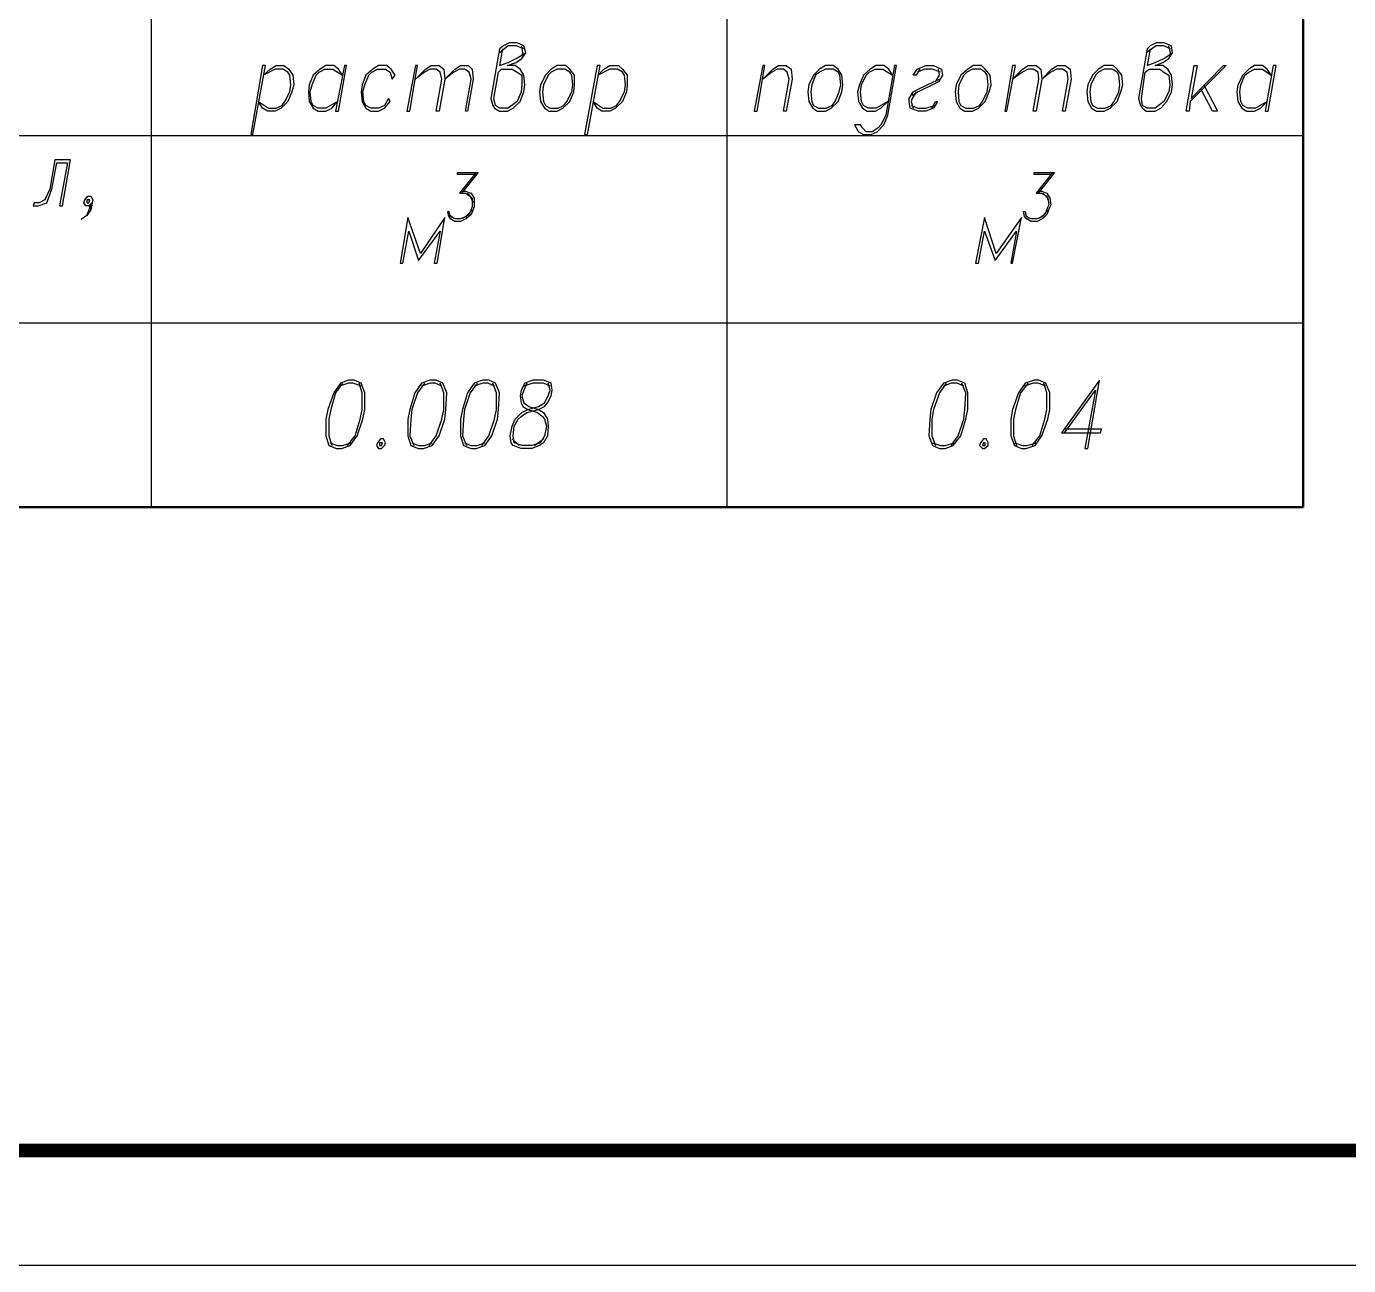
# Model space of a CAD drawing. Header units: millimetres. Extents: x 4241 to 6572, y 870 to 1291.
# Drawn here: x 5750.9 to 5808.3, y 870.7 to 924.5 of the extents above; entities that cross this region are included whole.
import ezdxf
from ezdxf.enums import TextEntityAlignment as Align

# ---------------------------------------------------------------- set-up
doc = ezdxf.new("R2010")
doc.units = ezdxf.units.MM
doc.layers.add('_Штамп_рамка', color=7, linetype='Continuous')
doc.layers.add('PDF _0', color=7, linetype='Continuous')
doc.styles.add('Romans_2.5', font='romans.shx', dxfattribs={"width": 0.75, "height": 2.5})

# ---------------------------------------------------------------- blocks, each defined once
blk = doc.blocks.new('*U779')
blk.add_lwpolyline([(0, 0), (0, 420), (1189, 420), (1189, 0), (0, 0)])
at = {"const_width": 0.6}
blk.add_lwpolyline([(20, 5), (20, 415), (1184, 415), (1184, 5), (20, 5)], dxfattribs=at)
at = {"style": 'Romans_2.5', "width": 0.75}
blk.add_attdef('ФОРМАТ', text='', height=2.5, dxfattribs=at).set_placement((1149, 2.5), align=Align.MIDDLE_LEFT)

msp = doc.modelspace()

# ---------------------------------------------------------------- linework, layer by layer
at = {"layer": 'PDF _0', "lineweight": 50}
msp.add_lwpolyline([(5806.3226, 903.5942), (5696.2944, 903.5942), (5696.2944, 954.0996), (5806.3226, 954.0996)], close=True, dxfattribs=at)
at = {"layer": 'PDF _0', "lineweight": 30}
for points in [[(5756.3252, 954.0996), (5756.3252, 903.5942)], [(5781.3027, 954.0996), (5781.3027, 903.5942)], [(5696.2944, 919.7237), (5806.3226, 919.7237)], [(5696.2944, 911.5955), (5806.3226, 911.5955)]]:
    msp.add_lwpolyline(points, dxfattribs=at)
at = {"layer": 'PDF _0', "lineweight": 25}
for points in [[(5771.7774, 922.7718), (5772.1584, 922.8988), (5772.4124, 923.0682), (5772.5817, 923.3222), (5772.4971, 923.6185), (5772.2007, 923.7455), (5771.8621, 923.7455), (5771.608, 923.6185), (5771.4387, 923.4915), (5771.0577, 921.3325), (5771.1424, 921.0361), (5771.227, 920.9091), (5771.4387, 920.7821), (5771.7774, 920.7821), (5772.0314, 920.9091), (5772.3277, 921.2054), (5772.4971, 921.6288), (5772.5394, 921.9251), (5772.4971, 922.3485), (5772.3277, 922.6025), (5772.1161, 922.7718)], [(5799.8877, 922.7718), (5800.2264, 922.8988), (5800.4804, 923.0682), (5800.6497, 923.3222), (5800.6074, 923.6185), (5800.2687, 923.7455), (5799.93, 923.7455), (5799.676, 923.6185), (5799.549, 923.4915), (5799.168, 921.3325), (5799.2527, 921.0361), (5799.3373, 920.9091), (5799.5067, 920.7821), (5799.8877, 920.7821), (5800.1417, 920.9091), (5800.3957, 921.2054), (5800.6074, 921.6288), (5800.6497, 921.9251), (5800.6074, 922.3485), (5800.438, 922.6025), (5800.2264, 922.7718)], [(5760.728, 919.7661), (5761.2784, 922.7718), (5761.1514, 922.7718), (5760.6433, 919.7661)], [(5760.982, 921.2054), (5761.4054, 920.9091), (5761.744, 920.9091), (5761.998, 921.0361), (5762.1251, 921.2054), (5762.3367, 921.6288), (5762.3791, 921.9251), (5762.3367, 922.3485), (5762.2521, 922.4755), (5762.0404, 922.6025), (5761.7017, 922.6025), (5761.1937, 922.3485), (5761.49, 922.6025), (5761.744, 922.7718), (5762.0827, 922.7718), (5762.2944, 922.6025), (5762.4637, 922.3485), (5762.5061, 921.9251), (5762.4214, 921.6288), (5762.2521, 921.2054), (5761.9557, 920.9091), (5761.7017, 920.7821), (5761.363, 920.7821), (5761.1514, 920.9091)], [(5764.4111, 921.2054), (5763.9031, 920.9091), (5763.5644, 920.9091), (5763.3528, 921.0361), (5763.2681, 921.2054), (5763.2258, 921.6288), (5763.3104, 921.9251), (5763.4798, 922.3485), (5763.6068, 922.4755), (5763.8608, 922.6025), (5764.1995, 922.6025), (5764.6228, 922.3485), (5764.4535, 922.6025), (5764.2418, 922.7718), (5763.9031, 922.7718), (5763.6491, 922.6025), (5763.3528, 922.3485), (5763.1834, 921.9251), (5763.1411, 921.6288), (5763.1834, 921.2054), (5763.3528, 920.9091), (5763.5644, 920.7821), (5763.9031, 920.7821), (5764.1571, 920.9091)], [(5764.4535, 920.7821), (5764.7921, 922.7718), (5764.7075, 922.7718), (5764.3265, 920.7821)], [(5766.6972, 921.2054), (5766.6125, 921.3325), (5766.4432, 921.0361), (5766.1892, 920.9091), (5765.8505, 920.9091), (5765.6388, 921.0361), (5765.5542, 921.2054), (5765.5118, 921.6288), (5765.5965, 921.9251), (5765.7658, 922.3485), (5765.8928, 922.4755), (5766.1469, 922.6025), (5766.4855, 922.6025), (5766.6972, 922.4755), (5766.7819, 922.1792), (5766.9089, 922.3485), (5766.7395, 922.6025), (5766.5279, 922.7718), (5766.1892, 922.7718), (5765.9352, 922.6025), (5765.6388, 922.3485), (5765.4695, 921.9251), (5765.4272, 921.6288), (5765.4695, 921.2054), (5765.6388, 920.9091), (5765.8505, 920.7821), (5766.1892, 920.7821), (5766.4432, 920.9091)], [(5767.5439, 920.7821), (5767.8826, 922.7718), (5767.7979, 922.7718), (5767.4169, 920.7821)], [(5768.8139, 920.7821), (5768.6869, 920.7821), (5768.941, 922.1792), (5768.8563, 922.4755), (5768.6869, 922.6025), (5768.4329, 922.6025), (5768.1789, 922.4755), (5767.7979, 922.1792), (5768.2213, 922.6025), (5768.4753, 922.7718), (5768.8139, 922.7718), (5769.0256, 922.6025), (5769.068, 922.1792)], [(5770.0417, 920.7821), (5769.957, 920.7821), (5770.211, 922.1792), (5770.1263, 922.4755), (5769.9147, 922.6025), (5769.703, 922.6025), (5769.449, 922.4755), (5769.068, 922.1792), (5769.4913, 922.6025), (5769.7453, 922.7718), (5770.084, 922.7718), (5770.2533, 922.6025), (5770.2957, 922.1792)], [(5773.9365, 922.7718), (5773.6825, 922.6025), (5773.4284, 922.3485), (5773.2168, 921.9251), (5773.1744, 921.6288), (5773.2168, 921.2054), (5773.3861, 920.9091), (5773.5978, 920.7821), (5773.9365, 920.7821), (5774.1905, 920.9091), (5774.4868, 921.2054), (5774.6562, 921.6288), (5774.6985, 921.9251), (5774.6985, 922.3485), (5774.4868, 922.6025), (5774.3175, 922.7718)], [(5775.2488, 919.7661), (5775.7992, 922.7718), (5775.6722, 922.7718), (5775.1218, 919.7661)], [(5775.5028, 921.2054), (5775.9262, 920.9091), (5776.2649, 920.9091), (5776.5189, 921.0361), (5776.6459, 921.2054), (5776.8576, 921.6288), (5776.8999, 921.9251), (5776.8576, 922.3485), (5776.7729, 922.4755), (5776.5612, 922.6025), (5776.2225, 922.6025), (5775.7145, 922.3485), (5775.9685, 922.6025), (5776.2225, 922.7718), (5776.6036, 922.7718), (5776.7729, 922.6025), (5776.9846, 922.3485), (5776.9846, 921.9251), (5776.9422, 921.6288), (5776.7729, 921.2054), (5776.4765, 920.9091), (5776.2225, 920.7821), (5775.8839, 920.7821), (5775.6722, 920.9091)], [(5782.6151, 920.7821), (5782.9538, 922.7718), (5782.8691, 922.7718), (5782.4881, 920.7821)], [(5783.8851, 920.7821), (5783.7581, 920.7821), (5784.0121, 922.1792), (5783.9275, 922.4755), (5783.7581, 922.6025), (5783.5041, 922.6025), (5783.2501, 922.4755), (5782.8691, 922.1792), (5783.2925, 922.6025), (5783.5465, 922.7718), (5783.8851, 922.7718), (5784.0968, 922.6025), (5784.1391, 922.1792)], [(5785.5785, 922.7718), (5785.3245, 922.6025), (5785.0705, 922.3485), (5784.8588, 921.9251), (5784.8165, 921.6288), (5784.8588, 921.2054), (5785.0282, 920.9091), (5785.2399, 920.7821), (5785.5785, 920.7821), (5785.8325, 920.9091), (5786.1289, 921.2054), (5786.2982, 921.6288), (5786.3406, 921.9251), (5786.2982, 922.3485), (5786.1289, 922.6025), (5785.9172, 922.7718)], [(5786.8486, 920.1894), (5787.0179, 919.8931), (5787.2296, 919.7661), (5787.5683, 919.7661), (5787.8223, 919.8931), (5788.1186, 920.1894), (5788.288, 920.6128), (5788.669, 922.7718), (5788.5843, 922.7718), (5788.2033, 920.6128), (5787.9916, 920.1894), (5787.8646, 920.0624), (5787.6106, 919.8931), (5787.3566, 919.8931), (5787.1873, 920.0624), (5787.1026, 920.1894)], [(5788.288, 921.2054), (5787.7799, 920.9091), (5787.4413, 920.9091), (5787.2296, 921.0361), (5787.1449, 921.2054), (5787.1026, 921.6288), (5787.1449, 921.9251), (5787.3566, 922.3485), (5787.4836, 922.4755), (5787.7376, 922.6025), (5788.0763, 922.6025), (5788.4996, 922.3485), (5788.3303, 922.6025), (5788.1186, 922.7718), (5787.7799, 922.7718), (5787.5259, 922.6025), (5787.2296, 922.3485), (5787.0602, 921.9251), (5786.9756, 921.6288), (5787.0179, 921.2054), (5787.1873, 920.9091), (5787.3989, 920.7821), (5787.7376, 920.7821), (5787.9916, 920.9091)], [(5792.0134, 922.7718), (5791.7594, 922.6025), (5791.4631, 922.3485), (5791.2514, 921.9251), (5791.2091, 921.6288), (5791.2514, 921.2054), (5791.4207, 920.9091), (5791.6324, 920.7821), (5791.9711, 920.7821), (5792.2251, 920.9091), (5792.5214, 921.2054), (5792.6908, 921.6288), (5792.7754, 921.9251), (5792.7331, 922.3485), (5792.5214, 922.6025), (5792.3521, 922.7718)], [(5793.4528, 920.7821), (5793.8338, 922.7718), (5793.7068, 922.7718), (5793.3681, 920.7821)], [(5794.7228, 920.7821), (5794.5958, 920.7821), (5794.8499, 922.1792), (5794.8075, 922.4755), (5794.5958, 922.6025), (5794.3842, 922.6025), (5794.1302, 922.4755), (5793.7068, 922.1792), (5794.1302, 922.6025), (5794.3842, 922.7718), (5794.7228, 922.7718), (5794.9345, 922.6025), (5794.9769, 922.1792)], [(5795.9929, 920.7821), (5795.8659, 920.7821), (5796.1199, 922.1792), (5796.0776, 922.4755), (5795.8659, 922.6025), (5795.6119, 922.6025), (5795.3579, 922.4755), (5794.9769, 922.1792), (5795.4002, 922.6025), (5795.6542, 922.7718), (5795.9929, 922.7718), (5796.2046, 922.6025), (5796.2469, 922.1792)], [(5797.6863, 922.7718), (5797.4323, 922.6025), (5797.1783, 922.3485), (5796.9666, 921.9251), (5796.9243, 921.6288), (5796.9666, 921.2054), (5797.1359, 920.9091), (5797.3476, 920.7821), (5797.6863, 920.7821), (5797.9403, 920.9091), (5798.2366, 921.2054), (5798.406, 921.6288), (5798.4906, 921.9251), (5798.4483, 922.3485), (5798.2366, 922.6025), (5798.0673, 922.7718)], [(5801.4541, 921.3325), (5802.8511, 922.7718), (5802.9781, 922.7718), (5801.4117, 921.2054), (5801.3694, 920.7821), (5801.2424, 920.7821), (5801.5811, 922.7718), (5801.7081, 922.7718)], [(5804.7562, 921.2054), (5804.2482, 920.9091), (5803.9095, 920.9091), (5803.6978, 921.0361), (5803.6132, 921.2054), (5803.5708, 921.6288), (5803.6132, 921.9251), (5803.7825, 922.3485), (5803.9518, 922.4755), (5804.2058, 922.6025), (5804.5445, 922.6025), (5804.9255, 922.3485), (5804.7562, 922.6025), (5804.5445, 922.7718), (5804.2058, 922.7718), (5803.9518, 922.6025), (5803.6978, 922.3485), (5803.4862, 921.9251), (5803.4438, 921.6288), (5803.4862, 921.2054), (5803.6555, 920.9091), (5803.8672, 920.7821), (5804.2058, 920.7821), (5804.4599, 920.9091)], [(5804.7985, 920.7821), (5805.1372, 922.7718), (5805.0102, 922.7718), (5804.6715, 920.7821)], [(5771.3964, 922.4755), (5771.5234, 922.6025), (5771.9891, 922.6025), (5772.2007, 922.4755), (5772.4124, 922.3485), (5772.4124, 921.9251), (5772.3701, 921.6288), (5772.2007, 921.2054), (5771.8197, 920.9091), (5771.4387, 920.9091), (5771.2694, 921.0361), (5771.1847, 921.3325)], [(5773.9365, 922.6025), (5773.6825, 922.4755), (5773.5554, 922.3485), (5773.3438, 921.9251), (5773.3014, 921.6288), (5773.3438, 921.2054), (5773.4284, 921.0361), (5773.6401, 920.9091), (5773.9788, 920.9091), (5774.2328, 921.0361), (5774.3598, 921.2054), (5774.5715, 921.6288), (5774.6138, 921.9251), (5774.5715, 922.3485), (5774.4868, 922.4755), (5774.2751, 922.6025)], [(5785.5785, 922.6025), (5785.3245, 922.4755), (5785.1552, 922.3485), (5784.9858, 921.9251), (5784.9435, 921.6288), (5784.9858, 921.2054), (5785.0705, 921.0361), (5785.2822, 920.9091), (5785.6209, 920.9091), (5785.8749, 921.0361), (5786.0019, 921.2054), (5786.1712, 921.6288), (5786.2559, 921.9251), (5786.2136, 922.3485), (5786.1289, 922.4755), (5785.9172, 922.6025)], [(5791.9711, 922.6025), (5791.7171, 922.4755), (5791.5901, 922.3485), (5791.3784, 921.9251), (5791.3361, 921.6288), (5791.3784, 921.2054), (5791.4631, 921.0361), (5791.6747, 920.9091), (5792.0134, 920.9091), (5792.2674, 921.0361), (5792.3944, 921.2054), (5792.6061, 921.6288), (5792.6484, 921.9251), (5792.6061, 922.3485), (5792.5214, 922.4755), (5792.3098, 922.6025)], [(5797.6863, 922.6025), (5797.4323, 922.4755), (5797.3053, 922.3485), (5797.0936, 921.9251), (5797.0513, 921.6288), (5797.0936, 921.2054), (5797.1783, 921.0361), (5797.3899, 920.9091), (5797.7286, 920.9091), (5797.9826, 921.0361), (5798.1096, 921.2054), (5798.3213, 921.6288), (5798.3636, 921.9251), (5798.3213, 922.3485), (5798.2366, 922.4755), (5798.025, 922.6025)], [(5799.4643, 922.4755), (5799.6337, 922.6025), (5800.0994, 922.6025), (5800.2687, 922.4755), (5800.4804, 922.3485), (5800.5227, 921.9251), (5800.4804, 921.6288), (5800.2687, 921.2054), (5799.8877, 920.9091), (5799.549, 920.9091), (5799.3373, 921.0361), (5799.295, 921.3325)], [(5752.3457, 916.6756), (5752.4727, 916.6756), (5752.8114, 918.6654), (5752.134, 918.6654), (5751.9224, 917.3953), (5751.7107, 916.9296), (5751.4567, 916.8026), (5751.245, 916.8026), (5751.2027, 916.6756), (5751.4143, 916.6756), (5751.7954, 916.8026), (5752.007, 917.3953), (5752.2187, 918.5384), (5752.6844, 918.5384)], [(5753.5311, 916.9296), (5753.5311, 916.8026), (5753.6158, 916.8026), (5753.6581, 916.9296)], [(5767.1206, 914.1779), (5767.2476, 914.1779), (5767.5016, 915.5749), (5767.9249, 914.3049), (5768.8563, 915.5749), (5768.6023, 914.1779), (5768.7293, 914.1779), (5769.068, 916.1676), (5768.0096, 914.6012), (5767.4592, 916.1676)], [(5792.0981, 914.1779), (5792.2251, 914.1779), (5792.4791, 915.5749), (5792.9448, 914.3049), (5793.8762, 915.5749), (5793.6221, 914.1779), (5793.7068, 914.1779), (5794.0878, 916.1676), (5792.9871, 914.6012), (5792.4791, 916.1676)], [(5764.8768, 909.0977), (5764.5381, 908.9707), (5764.2418, 908.5473), (5763.9878, 907.8277), (5763.9031, 907.4043), (5763.9031, 906.6846), (5764.0301, 906.2613), (5764.3688, 906.1343), (5764.5805, 906.1343), (5764.9615, 906.2613), (5765.2578, 906.6846), (5765.5118, 907.4043), (5765.5965, 907.8277), (5765.5965, 908.5473), (5765.4272, 908.9707), (5765.1308, 909.0977)], [(5768.4329, 909.0977), (5768.0519, 908.9707), (5767.7556, 908.5473), (5767.5439, 907.8277), (5767.4592, 907.4043), (5767.4592, 906.6846), (5767.5862, 906.2613), (5767.9249, 906.1343), (5768.1366, 906.1343), (5768.5176, 906.2613), (5768.8139, 906.6846), (5769.068, 907.4043), (5769.1103, 907.8277), (5769.1526, 908.5473), (5768.9833, 908.9707), (5768.6869, 909.0977)], [(5770.719, 909.0977), (5770.338, 908.9707), (5770.0417, 908.5473), (5769.83, 907.8277), (5769.7453, 907.4043), (5769.7453, 906.6846), (5769.8723, 906.2613), (5770.211, 906.1343), (5770.4227, 906.1343), (5770.8037, 906.2613), (5771.1, 906.6846), (5771.354, 907.4043), (5771.3964, 907.8277), (5771.4387, 908.5473), (5771.2694, 908.9707), (5770.973, 909.0977)], [(5772.8781, 909.0977), (5772.5394, 908.9707), (5772.3701, 908.6743), (5772.3277, 908.4203), (5772.3701, 908.124), (5772.4547, 907.9547), (5772.6664, 907.8277), (5773.0898, 907.7006), (5773.3014, 907.5313), (5773.3861, 907.4043), (5773.4708, 907.108), (5773.3861, 906.6846), (5773.2168, 906.3883), (5772.8358, 906.2613), (5772.4124, 906.2613), (5772.0737, 906.3883), (5772.0314, 906.6846), (5772.0737, 907.108), (5772.2431, 907.4043), (5772.3701, 907.5313), (5772.6241, 907.7006), (5773.1321, 907.8277), (5773.3861, 907.9547), (5773.5131, 908.124), (5773.6825, 908.4203), (5773.7248, 908.6743), (5773.6825, 908.9707), (5773.3438, 909.0977)], [(5791.0821, 909.0977), (5790.701, 908.9707), (5790.4047, 908.5473), (5790.1507, 907.8277), (5790.1084, 907.4043), (5790.066, 906.6846), (5790.2354, 906.2613), (5790.5317, 906.1343), (5790.7857, 906.1343), (5791.1244, 906.2613), (5791.4631, 906.6846), (5791.6747, 907.4043), (5791.7594, 907.8277), (5791.7594, 908.5473), (5791.6324, 908.9707), (5791.2937, 909.0977)], [(5794.6382, 909.0977), (5794.2572, 908.9707), (5793.9608, 908.5473), (5793.7068, 907.8277), (5793.6221, 907.4043), (5793.6221, 906.6846), (5793.7915, 906.2613), (5794.0878, 906.1343), (5794.2995, 906.1343), (5794.6805, 906.2613), (5794.9769, 906.6846), (5795.2309, 907.4043), (5795.3155, 907.8277), (5795.3155, 908.5473), (5795.1462, 908.9707), (5794.8499, 909.0977)], [(5766.2739, 906.5576), (5766.1469, 906.3883), (5766.1045, 906.2613), (5766.1892, 906.1343), (5766.3162, 906.1343), (5766.4432, 906.2613), (5766.4855, 906.3883), (5766.4009, 906.5576)], [(5766.2315, 906.3883), (5766.2315, 906.2613), (5766.3162, 906.2613), (5766.3585, 906.3883)], [(5792.4368, 906.5576), (5792.3098, 906.3883), (5792.2674, 906.2613), (5792.3944, 906.1343), (5792.4791, 906.1343), (5792.6484, 906.2613), (5792.6484, 906.3883), (5792.5638, 906.5576)], [(5792.4368, 906.3883), (5792.3944, 906.2613), (5792.5214, 906.2613), (5792.5214, 906.3883)]]:
    msp.add_lwpolyline(points, close=True, dxfattribs=at)
for points in [[(5772.4971, 923.4915), (5772.1584, 923.6185), (5771.8197, 923.6185), (5771.4387, 923.3222)], [(5771.5657, 923.4915), (5771.4387, 922.7718), (5771.8197, 922.8988), (5772.1584, 923.0682), (5772.5817, 923.3222)], [(5772.4124, 923.1952), (5772.4547, 923.3222), (5772.4124, 923.6185)], [(5800.565, 923.4915), (5800.2687, 923.6185), (5799.93, 923.6185), (5799.5067, 923.3222)], [(5799.676, 923.4915), (5799.549, 922.7718), (5799.8877, 922.8988), (5800.2687, 923.0682), (5800.6497, 923.3222)], [(5800.5227, 923.1952), (5800.565, 923.3222), (5800.4804, 923.6185)], [(5789.685, 922.6025), (5789.5157, 922.3485), (5789.3887, 922.3485), (5789.558, 922.6025), (5789.939, 922.7718), (5790.2777, 922.7718), (5790.6164, 922.6025), (5790.6587, 922.3485), (5790.4894, 922.0521), (5790.2354, 921.9251), (5789.6003, 921.6288), (5789.3463, 921.4595)], [(5790.193, 920.9091), (5790.3624, 921.2054), (5790.447, 921.2054), (5790.2777, 920.9091), (5789.939, 920.7821), (5789.6003, 920.7821), (5789.2617, 920.9091), (5789.2193, 921.2054), (5789.2193, 921.3325), (5789.3887, 921.6288), (5789.6427, 921.7558), (5790.2777, 922.0521), (5790.5317, 922.1792)], [(5790.574, 922.4755), (5790.2354, 922.6025), (5789.8967, 922.6025), (5789.558, 922.4755)], [(5790.3624, 922.0521), (5790.5317, 922.3485), (5790.4894, 922.6025)], [(5789.5157, 921.6288), (5789.3463, 921.3325), (5789.304, 921.2054), (5789.3887, 920.9091)], [(5802.0044, 921.9251), (5802.5971, 920.7821), (5802.3854, 920.7821), (5801.8774, 921.7558)], [(5789.304, 921.0361), (5789.6003, 920.9091), (5789.939, 920.9091), (5790.32, 921.0361)], [(5770.4227, 918.0303), (5769.6183, 918.0303), (5769.6183, 918.115), (5770.5073, 918.115), (5769.7876, 917.226)], [(5770.4227, 918.115), (5769.703, 917.226), (5769.957, 917.226), (5770.1687, 917.099), (5770.2957, 916.8026)], [(5795.4002, 918.0303), (5794.6382, 918.0303), (5794.6382, 918.115), (5795.5272, 918.115), (5794.8075, 917.226)], [(5795.4425, 918.115), (5794.7228, 917.226), (5794.9769, 917.226), (5795.1885, 917.099), (5795.2732, 916.8026)], [(5753.5311, 916.2523), (5753.7428, 916.8026), (5753.6158, 916.6756), (5753.4888, 916.6756), (5753.4041, 916.8026), (5753.4464, 916.9296), (5753.5734, 917.099), (5753.7004, 917.099), (5753.7851, 916.9296), (5753.7004, 916.5063), (5753.5311, 916.2523), (5753.2771, 916.0829)], [(5769.83, 917.3106), (5769.957, 917.3106), (5770.211, 917.226), (5770.338, 917.0143), (5770.338, 916.718), (5770.338, 916.6333), (5770.211, 916.2946), (5769.9993, 916.1253), (5769.7453, 915.9983), (5769.4913, 915.9983), (5769.2796, 916.1253), (5769.2373, 916.2099), (5769.195, 916.4216), (5769.2373, 916.4216), (5769.2796, 916.2099), (5769.5336, 916.1253), (5769.7453, 916.1253), (5769.9993, 916.2099), (5770.2533, 916.5063)], [(5770.0417, 917.226), (5770.2533, 917.0143), (5770.2533, 916.718), (5770.2533, 916.6333), (5770.1263, 916.2946), (5769.83, 916.1253)], [(5794.8075, 917.3106), (5794.9769, 917.3106), (5795.1885, 917.226), (5795.3155, 917.0143), (5795.3579, 916.718), (5795.3155, 916.6333), (5795.1885, 916.2946), (5795.0192, 916.1253), (5794.7652, 915.9983), (5794.5112, 915.9983), (5794.2995, 916.1253), (5794.2148, 916.2099), (5794.1725, 916.4216), (5794.2572, 916.4216), (5794.2995, 916.2099), (5794.5112, 916.1253), (5794.7652, 916.1253), (5795.0192, 916.2099), (5795.2309, 916.5063)], [(5795.0192, 917.226), (5795.2309, 917.0143), (5795.2732, 916.718), (5795.2309, 916.6333), (5795.1039, 916.2946), (5794.8499, 916.1253)], [(5753.6158, 916.6756), (5753.7004, 916.5063)], [(5769.449, 916.1253), (5769.2373, 916.2946)], [(5794.4265, 916.1253), (5794.2572, 916.2946)], [(5764.6228, 908.9707), (5764.3265, 908.5473), (5764.1148, 907.8277), (5764.0301, 907.4043), (5764.0301, 906.6846), (5764.1571, 906.2613)], [(5765.4272, 908.8437), (5765.0885, 908.9707), (5764.8768, 908.9707), (5764.4958, 908.8437)], [(5764.8345, 906.2613), (5765.1732, 906.6846), (5765.3848, 907.4043), (5765.4695, 907.8277), (5765.4695, 908.5473), (5765.3425, 908.9707)], [(5768.1789, 908.9707), (5767.8826, 908.5473), (5767.6286, 907.8277), (5767.5862, 907.4043), (5767.5439, 906.6846), (5767.7132, 906.2613)], [(5768.941, 908.8437), (5768.6446, 908.9707), (5768.4329, 908.9707), (5768.0519, 908.8437)], [(5768.3906, 906.2613), (5768.6869, 906.6846), (5768.941, 907.4043), (5769.0256, 907.8277), (5769.0256, 908.5473), (5768.8563, 908.9707)], [(5770.465, 908.9707), (5770.1687, 908.5473), (5769.9147, 907.8277), (5769.8723, 907.4043), (5769.83, 906.6846), (5769.9993, 906.2613)], [(5771.227, 908.8437), (5770.9307, 908.9707), (5770.719, 908.9707), (5770.338, 908.8437)], [(5770.6767, 906.2613), (5770.973, 906.6846), (5771.227, 907.4043), (5771.3117, 907.8277), (5771.3117, 908.5473), (5771.1424, 908.9707)], [(5772.6241, 908.9707), (5772.4971, 908.6743), (5772.4124, 908.4203), (5772.4971, 908.124), (5772.7088, 907.9547), (5773.1321, 907.8277), (5773.3438, 907.7006), (5773.5131, 907.4043), (5773.5554, 907.108), (5773.5131, 906.6846), (5773.3438, 906.3883), (5773.1744, 906.2613), (5772.8358, 906.1343), (5772.3701, 906.1343), (5772.0314, 906.2613), (5771.9467, 906.3883), (5771.9044, 906.6846), (5771.9891, 907.108), (5772.1161, 907.4043), (5772.4124, 907.7006), (5772.6664, 907.8277), (5773.1321, 907.9547), (5773.3861, 908.124), (5773.5554, 908.4203), (5773.6401, 908.6743), (5773.5554, 908.9707)], [(5773.6401, 908.8437), (5773.3438, 908.9707), (5772.8781, 908.9707), (5772.4971, 908.8437)], [(5790.828, 908.9707), (5790.5317, 908.5473), (5790.2777, 907.8277), (5790.193, 907.4043), (5790.193, 906.6846), (5790.3624, 906.2613)], [(5791.5901, 908.8437), (5791.2937, 908.9707), (5791.0397, 908.9707), (5790.701, 908.8437)], [(5791.0397, 906.2613), (5791.3361, 906.6846), (5791.5901, 907.4043), (5791.6324, 907.8277), (5791.6747, 908.5473), (5791.5054, 908.9707)], [(5794.3842, 908.9707), (5794.0455, 908.5473), (5793.8338, 907.8277), (5793.7491, 907.4043), (5793.7491, 906.6846), (5793.8762, 906.2613)], [(5795.1462, 908.8437), (5794.8075, 908.9707), (5794.5958, 908.9707), (5794.2148, 908.8437)], [(5794.5535, 906.2613), (5794.8922, 906.6846), (5795.1039, 907.4043), (5795.1885, 907.8277), (5795.1885, 908.5473), (5795.0615, 908.9707)], [(5795.9506, 906.8116), (5797.3053, 908.6743), (5796.8396, 906.1343), (5796.9666, 906.1343), (5797.4746, 909.0977), (5795.8236, 906.8116), (5797.5169, 906.8116), (5797.5593, 906.981), (5795.9506, 906.981)], [(5764.0725, 906.3883), (5764.4111, 906.2613), (5764.6228, 906.2613), (5765.0038, 906.3883)], [(5767.6286, 906.3883), (5767.9249, 906.2613), (5768.1789, 906.2613), (5768.5176, 906.3883)], [(5769.9147, 906.3883), (5770.211, 906.2613), (5770.465, 906.2613), (5770.8037, 906.3883)], [(5771.9891, 906.5576), (5772.2854, 906.2613)], [(5772.9628, 906.2613), (5773.3438, 906.5576)], [(5790.2354, 906.3883), (5790.574, 906.2613), (5790.7857, 906.2613), (5791.1667, 906.3883)], [(5793.7915, 906.3883), (5794.1302, 906.2613), (5794.3418, 906.2613), (5794.7228, 906.3883)]]:
    msp.add_lwpolyline(points, dxfattribs=at)

# ---------------------------------------------------------------- block references
at = {"layer": '_Штамп_рамка'}
msp.add_blockref('*U779', (4819.0524, 870.6532), dxfattribs=at)

doc.saveas('drawing.dxf')
